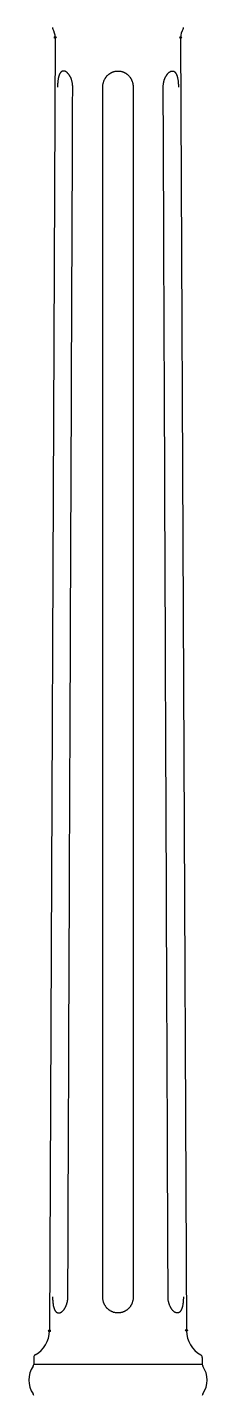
# Model space of a CAD drawing. Extents: x 0 to 113, y 2 to 353.
# Drawn here: x 39.2 to 51.7, y 89.5 to 184.4 of the extents above; entities that cross this region are included whole.
import ezdxf

# ---------------------------------------------------------------- set-up
doc = ezdxf.new("R2010")
doc.units = 0
doc.layers.add('LIVELLO_1', color=160, linetype='Continuous')

# ---------------------------------------------------------------- blocks, each defined once
blk = doc.blocks.new('AI9-BLK1')
at = {"layer": 'LIVELLO_1', "color": 7}
for p, q in [((-15.041, 6.266), (-15.447, -83.394)), ((-6.37, 6.266), (-5.961, -83.394)), ((-16.532, -85.228), (-16.532, -85.713)), ((-4.876, -85.228), (-4.876, -85.713)), ((-4.876, -85.713), (-16.532, -85.713))]:
    blk.add_line(p, q, dxfattribs=at)
for centre, major_axis, ratio in [((-15.042, 6.271), (0.0638, 0), 0.960978), ((-6.366, 6.266), (0.0639, 0), 0.961747), ((-15.446, -83.394), (-0.0004, -0.0648), 0.953436), ((-5.96, -83.352), (-0.0008, -0.0661), 0.964778)]:
    blk.add_ellipse(centre, major_axis=major_axis, ratio=ratio, dxfattribs=at)
for points in [[(-15.244, 6.966), (-15.244, 6.926), (-15.233, 6.89), (-15.214, 6.858)], [(-15.041, 6.266), (-15.04, 6.475), (-15.101, 6.679), (-15.214, 6.858)], [(-6.197, 6.858), (-6.311, 6.679), (-6.37, 6.475), (-6.37, 6.266)], [(-6.197, 6.858), (-6.175, 6.89), (-6.165, 6.926), (-6.165, 6.966)], [(-16.427, -85.048), (-15.827, -84.715), (-15.451, -84.083), (-15.447, -83.394)], [(-5.961, -83.394), (-5.956, -84.083), (-5.584, -84.715), (-4.982, -85.048)], [(-16.427, -85.048), (-16.491, -85.087), (-16.532, -85.153), (-16.532, -85.228)], [(-4.876, -85.228), (-4.876, -85.153), (-4.915, -85.087), (-4.982, -85.048)], [(-16.569, -85.831), (-16.97, -86.411), (-16.97, -87.181), (-16.569, -87.761)], [(-16.569, -85.831), (-16.543, -85.795), (-16.532, -85.756), (-16.532, -85.713)], [(-4.876, -85.713), (-4.876, -85.756), (-4.862, -85.795), (-4.839, -85.831)], [(-4.839, -87.761), (-4.435, -87.181), (-4.435, -86.411), (-4.839, -85.831)], [(-16.532, -87.879), (-16.532, -87.837), (-16.543, -87.794), (-16.569, -87.761)], [(-4.839, -87.761), (-4.862, -87.794), (-4.876, -87.837), (-4.876, -87.879)]]:
    blk.add_open_spline(points, degree=3, dxfattribs=at)
for points, knots in [([(-13.834, 2.83), (-13.837, 2.872), (-13.837, 2.915), (-13.841, 2.955), (-13.842, 2.991), (-13.846, 3.031), (-13.852, 3.066), (-13.856, 3.094), (-13.862, 3.122), (-13.867, 3.151), (-13.871, 3.18), (-13.88, 3.207), (-13.885, 3.235), (-13.89, 3.253), (-13.895, 3.273), (-13.9, 3.291), (-13.907, 3.31), (-13.912, 3.33), (-13.919, 3.348), (-13.927, 3.368), (-13.933, 3.386), (-13.938, 3.406), (-13.946, 3.424), (-13.951, 3.442), (-13.961, 3.466), (-13.97, 3.48), (-13.98, 3.499), (-13.988, 3.514), (-13.997, 3.537), (-14.004, 3.552), (-14.016, 3.57), (-14.022, 3.583), (-14.034, 3.598), (-14.045, 3.616), (-14.053, 3.631), (-14.063, 3.646), (-14.074, 3.66), (-14.082, 3.675), (-14.092, 3.689), (-14.1, 3.701), (-14.111, 3.713), (-14.121, 3.726), (-14.131, 3.739), (-14.139, 3.749), (-14.15, 3.762), (-14.162, 3.772), (-14.168, 3.782), (-14.181, 3.79), (-14.191, 3.8), (-14.201, 3.81), (-14.209, 3.82), (-14.22, 3.829), (-14.228, 3.835), (-14.238, 3.844), (-14.249, 3.852), (-14.257, 3.859), (-14.267, 3.864), (-14.277, 3.872), (-14.286, 3.877), (-14.296, 3.887), (-14.304, 3.892), (-14.314, 3.9), (-14.323, 3.902), (-14.336, 3.905), (-14.341, 3.91), (-14.351, 3.915), (-14.362, 3.918), (-14.371, 3.92), (-14.381, 3.923), (-14.389, 3.925), (-14.399, 3.932), (-14.409, 3.932), (-14.416, 3.933), (-14.427, 3.936), (-14.435, 3.936), (-14.442, 3.936), (-14.45, 3.938), (-14.461, 3.938), (-14.469, 3.938), (-14.469, 3.938), (-14.495, 3.938), (-14.495, 3.938), (-14.501, 3.936), (-14.511, 3.936), (-14.52, 3.933), (-14.526, 3.932), (-14.536, 3.932), (-14.544, 3.925), (-14.549, 3.923), (-14.559, 3.92), (-14.568, 3.918), (-14.574, 3.915), (-14.586, 3.91), (-14.591, 3.905), (-14.598, 3.902), (-14.607, 3.9), (-14.615, 3.892), (-14.62, 3.887), (-14.63, 3.877), (-14.635, 3.872), (-14.644, 3.864), (-14.652, 3.859), (-14.657, 3.854), (-14.662, 3.844), (-14.673, 3.835), (-14.678, 3.829), (-14.686, 3.82), (-14.691, 3.81), (-14.696, 3.804), (-14.705, 3.79), (-14.71, 3.782), (-14.719, 3.772), (-14.724, 3.762), (-14.732, 3.749), (-14.737, 3.739), (-14.743, 3.726), (-14.749, 3.713), (-14.756, 3.701), (-14.761, 3.684), (-14.766, 3.675), (-14.768, 3.66), (-14.78, 3.646), (-14.782, 3.631), (-14.787, 3.616), (-14.795, 3.598), (-14.798, 3.583), (-14.8, 3.57), (-14.805, 3.552), (-14.814, 3.537), (-14.817, 3.514), (-14.819, 3.499), (-14.824, 3.48), (-14.827, 3.466), (-14.832, 3.442), (-14.834, 3.424), (-14.837, 3.406), (-14.842, 3.386), (-14.847, 3.368), (-14.847, 3.348), (-14.851, 3.33), (-14.853, 3.31), (-14.86, 3.291), (-14.861, 3.273), (-14.865, 3.253), (-14.865, 3.235), (-14.866, 3.207), (-14.87, 3.18), (-14.875, 3.151), (-14.876, 3.122), (-14.876, 3.094), (-14.88, 3.066), (-14.883, 3.031), (-14.885, 2.991), (-14.885, 2.955), (-14.885, 2.955), (-14.885, 2.83), (-14.885, 2.83)], [0, 0, 0, 0, 1, 1, 1, 2, 2, 2, 3, 3, 3, 4, 4, 4, 5, 5, 5, 6, 6, 6, 7, 7, 7, 8, 8, 8, 9, 9, 9, 10, 10, 10, 11, 11, 11, 12, 12, 12, 13, 13, 13, 14, 14, 14, 15, 15, 15, 16, 16, 16, 17, 17, 17, 18, 18, 18, 19, 19, 19, 20, 20, 20, 21, 21, 21, 22, 22, 22, 23, 23, 23, 24, 24, 24, 25, 25, 25, 26, 26, 26, 27, 27, 27, 28, 28, 28, 29, 29, 29, 30, 30, 30, 31, 31, 31, 32, 32, 32, 33, 33, 33, 34, 34, 34, 35, 35, 35, 36, 36, 36, 37, 37, 37, 38, 38, 38, 39, 39, 39, 40, 40, 40, 41, 41, 41, 42, 42, 42, 43, 43, 43, 44, 44, 44, 45, 45, 45, 46, 46, 46, 47, 47, 47, 48, 48, 48, 49, 49, 49, 50, 50, 50, 51, 51, 51, 52, 52, 52, 52]), ([(-11.754, 2.83), (-11.754, 2.87), (-11.754, 2.91), (-11.749, 2.947), (-11.747, 2.985), (-11.742, 3.015), (-11.733, 3.051), (-11.728, 3.079), (-11.723, 3.102), (-11.715, 3.132), (-11.707, 3.156), (-11.699, 3.185), (-11.691, 3.21), (-11.686, 3.228), (-11.681, 3.245), (-11.673, 3.263), (-11.668, 3.281), (-11.657, 3.3), (-11.65, 3.315), (-11.64, 3.335), (-11.634, 3.353), (-11.621, 3.371), (-11.617, 3.386), (-11.603, 3.406), (-11.592, 3.424), (-11.582, 3.439), (-11.572, 3.457), (-11.561, 3.477), (-11.55, 3.494), (-11.54, 3.512), (-11.524, 3.524), (-11.511, 3.542), (-11.5, 3.557), (-11.487, 3.573), (-11.475, 3.588), (-11.464, 3.603), (-11.447, 3.618), (-11.433, 3.631), (-11.418, 3.646), (-11.404, 3.658), (-11.391, 3.675), (-11.378, 3.684), (-11.362, 3.698), (-11.347, 3.711), (-11.333, 3.721), (-11.32, 3.731), (-11.304, 3.742), (-11.287, 3.754), (-11.271, 3.764), (-11.257, 3.774), (-11.243, 3.785), (-11.224, 3.792), (-11.211, 3.804), (-11.195, 3.81), (-11.179, 3.82), (-11.163, 3.829), (-11.148, 3.835), (-11.135, 3.844), (-11.117, 3.849), (-11.103, 3.859), (-11.088, 3.862), (-11.073, 3.87), (-11.059, 3.875), (-11.044, 3.88), (-11.031, 3.887), (-11.014, 3.89), (-10.999, 3.895), (-10.98, 3.902), (-10.96, 3.908), (-10.937, 3.91), (-10.917, 3.918), (-10.895, 3.92), (-10.874, 3.923), (-10.85, 3.932), (-10.821, 3.933), (-10.795, 3.936), (-10.762, 3.938), (-10.734, 3.938), (-10.704, 3.938)], [0, 0, 0, 0, 1, 1, 1, 2, 2, 2, 3, 3, 3, 4, 4, 4, 5, 5, 5, 6, 6, 6, 7, 7, 7, 8, 8, 8, 9, 9, 9, 10, 10, 10, 11, 11, 11, 12, 12, 12, 13, 13, 13, 14, 14, 14, 15, 15, 15, 16, 16, 16, 17, 17, 17, 18, 18, 18, 19, 19, 19, 20, 20, 20, 21, 21, 21, 22, 22, 22, 23, 23, 23, 24, 24, 24, 25, 25, 25, 26, 26, 26, 26]), ([(-10.704, 3.938), (-10.675, 3.938), (-10.646, 3.938), (-10.615, 3.936), (-10.588, 3.933), (-10.56, 3.932), (-10.531, 3.923), (-10.513, 3.92), (-10.489, 3.918), (-10.471, 3.91), (-10.45, 3.908), (-10.428, 3.902), (-10.408, 3.895), (-10.394, 3.892), (-10.377, 3.887), (-10.367, 3.88), (-10.348, 3.875), (-10.338, 3.87), (-10.319, 3.862), (-10.306, 3.859), (-10.291, 3.849), (-10.275, 3.844), (-10.258, 3.835), (-10.243, 3.83), (-10.23, 3.82), (-10.214, 3.81), (-10.197, 3.804), (-10.182, 3.792), (-10.165, 3.785), (-10.153, 3.777), (-10.136, 3.764), (-10.123, 3.756), (-10.107, 3.746), (-10.092, 3.731), (-10.079, 3.724), (-10.063, 3.711), (-10.05, 3.701), (-10.032, 3.684), (-10.017, 3.675), (-10.004, 3.66), (-9.99, 3.646), (-9.975, 3.631), (-9.964, 3.618), (-9.948, 3.603), (-9.936, 3.588), (-9.922, 3.573), (-9.909, 3.557), (-9.894, 3.542), (-9.885, 3.524), (-9.871, 3.512), (-9.857, 3.494), (-9.847, 3.477), (-9.837, 3.462), (-9.823, 3.439), (-9.815, 3.424), (-9.805, 3.406), (-9.792, 3.386), (-9.786, 3.371), (-9.773, 3.353), (-9.766, 3.335), (-9.759, 3.315), (-9.749, 3.3), (-9.744, 3.281), (-9.734, 3.263), (-9.729, 3.245), (-9.721, 3.228), (-9.715, 3.21), (-9.706, 3.185), (-9.698, 3.156), (-9.693, 3.132), (-9.686, 3.102), (-9.677, 3.079), (-9.674, 3.051), (-9.667, 3.018), (-9.662, 2.985), (-9.659, 2.947), (-9.654, 2.91), (-9.654, 2.87), (-9.654, 2.83)], [0, 0, 0, 0, 1, 1, 1, 2, 2, 2, 3, 3, 3, 4, 4, 4, 5, 5, 5, 6, 6, 6, 7, 7, 7, 8, 8, 8, 9, 9, 9, 10, 10, 10, 11, 11, 11, 12, 12, 12, 13, 13, 13, 14, 14, 14, 15, 15, 15, 16, 16, 16, 17, 17, 17, 18, 18, 18, 19, 19, 19, 20, 20, 20, 21, 21, 21, 22, 22, 22, 23, 23, 23, 24, 24, 24, 25, 25, 25, 26, 26, 26, 26]), ([(-7.571, 2.83), (-7.571, 2.872), (-7.571, 2.915), (-7.566, 2.957), (-7.566, 2.991), (-7.56, 3.031), (-7.555, 3.069), (-7.552, 3.094), (-7.547, 3.127), (-7.54, 3.151), (-7.537, 3.18), (-7.529, 3.21), (-7.523, 3.235), (-7.516, 3.258), (-7.513, 3.277), (-7.508, 3.295), (-7.499, 3.313), (-7.498, 3.331), (-7.489, 3.348), (-7.48, 3.368), (-7.476, 3.386), (-7.467, 3.406), (-7.461, 3.424), (-7.451, 3.442), (-7.443, 3.466), (-7.436, 3.484), (-7.428, 3.499), (-7.419, 3.517), (-7.412, 3.537), (-7.401, 3.552), (-7.394, 3.57), (-7.382, 3.583), (-7.372, 3.598), (-7.367, 3.616), (-7.354, 3.631), (-7.348, 3.646), (-7.334, 3.66), (-7.328, 3.675), (-7.316, 3.689), (-7.309, 3.701), (-7.296, 3.713), (-7.287, 3.726), (-7.276, 3.739), (-7.268, 3.749), (-7.258, 3.762), (-7.248, 3.772), (-7.239, 3.782), (-7.226, 3.79), (-7.221, 3.8), (-7.207, 3.81), (-7.2, 3.82), (-7.189, 3.829), (-7.179, 3.835), (-7.17, 3.844), (-7.16, 3.852), (-7.15, 3.859), (-7.141, 3.864), (-7.13, 3.872), (-7.122, 3.877), (-7.112, 3.887), (-7.102, 3.892), (-7.093, 3.9), (-7.085, 3.902), (-7.075, 3.905), (-7.064, 3.908), (-7.056, 3.915), (-7.046, 3.918), (-7.038, 3.92), (-7.027, 3.923), (-7.019, 3.925), (-7.014, 3.932), (-7, 3.932), (-6.993, 3.933), (-6.985, 3.936), (-6.975, 3.936), (-6.966, 3.936), (-6.957, 3.938), (-6.947, 3.938), (-6.939, 3.938), (-6.939, 3.938), (-6.913, 3.938), (-6.913, 3.938), (-6.903, 3.936), (-6.897, 3.936), (-6.89, 3.933), (-6.881, 3.932), (-6.871, 3.932), (-6.863, 3.925), (-6.855, 3.923), (-6.844, 3.92), (-6.839, 3.918), (-6.83, 3.915), (-6.824, 3.91), (-6.815, 3.905), (-6.806, 3.902), (-6.801, 3.9), (-6.795, 3.892), (-6.786, 3.887), (-6.777, 3.877), (-6.772, 3.872), (-6.764, 3.864), (-6.758, 3.859), (-6.749, 3.852), (-6.743, 3.844), (-6.735, 3.835), (-6.727, 3.829), (-6.725, 3.82), (-6.715, 3.81), (-6.709, 3.8), (-6.706, 3.79), (-6.696, 3.782), (-6.691, 3.772), (-6.685, 3.762), (-6.678, 3.749), (-6.672, 3.739), (-6.667, 3.726), (-6.66, 3.713), (-6.654, 3.701), (-6.649, 3.684), (-6.644, 3.675), (-6.636, 3.66), (-6.631, 3.646), (-6.626, 3.631), (-6.618, 3.616), (-6.613, 3.598), (-6.612, 3.583), (-6.606, 3.57), (-6.599, 3.552), (-6.594, 3.537), (-6.593, 3.514), (-6.589, 3.499), (-6.584, 3.48), (-6.583, 3.462), (-6.576, 3.442), (-6.574, 3.424), (-6.568, 3.406), (-6.565, 3.386), (-6.563, 3.368), (-6.555, 3.348), (-6.555, 3.33), (-6.552, 3.31), (-6.55, 3.291), (-6.547, 3.273), (-6.547, 3.253), (-6.542, 3.233), (-6.54, 3.207), (-6.537, 3.18), (-6.533, 3.151), (-6.531, 3.122), (-6.531, 3.094), (-6.528, 3.066), (-6.526, 3.031), (-6.523, 2.991), (-6.523, 2.955), (-6.523, 2.915), (-6.521, 2.872), (-6.518, 2.83)], [0, 0, 0, 0, 1, 1, 1, 2, 2, 2, 3, 3, 3, 4, 4, 4, 5, 5, 5, 6, 6, 6, 7, 7, 7, 8, 8, 8, 9, 9, 9, 10, 10, 10, 11, 11, 11, 12, 12, 12, 13, 13, 13, 14, 14, 14, 15, 15, 15, 16, 16, 16, 17, 17, 17, 18, 18, 18, 19, 19, 19, 20, 20, 20, 21, 21, 21, 22, 22, 22, 23, 23, 23, 24, 24, 24, 25, 25, 25, 26, 26, 26, 27, 27, 27, 28, 28, 28, 29, 29, 29, 30, 30, 30, 31, 31, 31, 32, 32, 32, 33, 33, 33, 34, 34, 34, 35, 35, 35, 36, 36, 36, 37, 37, 37, 38, 38, 38, 39, 39, 39, 40, 40, 40, 41, 41, 41, 42, 42, 42, 43, 43, 43, 44, 44, 44, 45, 45, 45, 46, 46, 46, 47, 47, 47, 48, 48, 48, 49, 49, 49, 50, 50, 50, 51, 51, 51, 52, 52, 52, 52]), ([(-14.172, -81.041), (-14.113, -67.062), (-14.063, -53.086), (-14.004, -39.107), (-13.949, -25.126), (-13.89, -11.149), (-13.834, 2.83)], [0, 0, 0, 0, 1, 1, 1, 2, 2, 2, 2]), ([(-11.757, -81.041), (-11.757, -81.041), (-11.757, -39.107), (-11.757, -39.107), (-11.754, -25.126), (-11.754, -11.149), (-11.754, 2.83)], [0, 0, 0, 0, 1, 1, 1, 2, 2, 2, 2]), ([(-9.654, 2.83), (-9.651, -11.149), (-9.651, -25.126), (-9.651, -39.107), (-9.651, -53.086), (-9.651, -67.062), (-9.649, -81.041)], [0, 0, 0, 0, 1, 1, 1, 2, 2, 2, 2]), ([(-7.236, -81.041), (-7.292, -67.062), (-7.348, -53.086), (-7.404, -39.107), (-7.461, -25.126), (-7.516, -11.149), (-7.571, 2.83)], [0, 0, 0, 0, 1, 1, 1, 2, 2, 2, 2]), ([(-15.228, -81.041), (-15.228, -81.084), (-15.228, -81.124), (-15.223, -81.164), (-15.223, -81.203), (-15.223, -81.24), (-15.219, -81.275), (-15.219, -81.308), (-15.218, -81.333), (-15.214, -81.366), (-15.214, -81.392), (-15.209, -81.417), (-15.204, -81.447), (-15.204, -81.465), (-15.2, -81.484), (-15.199, -81.502), (-15.199, -81.525), (-15.192, -81.543), (-15.19, -81.562), (-15.187, -81.58), (-15.185, -81.598), (-15.182, -81.619), (-15.18, -81.638), (-15.174, -81.658), (-15.172, -81.676), (-15.167, -81.691), (-15.161, -81.709), (-15.156, -81.726), (-15.153, -81.744), (-15.148, -81.76), (-15.143, -81.776), (-15.138, -81.792), (-15.133, -81.809), (-15.126, -81.822), (-15.124, -81.837), (-15.116, -81.852), (-15.114, -81.87), (-15.106, -81.883), (-15.102, -81.895), (-15.095, -81.908), (-15.088, -81.918), (-15.083, -81.933), (-15.077, -81.946), (-15.072, -81.956), (-15.065, -81.968), (-15.058, -81.978), (-15.054, -81.988), (-15.046, -81.999), (-15.04, -82.011), (-15.031, -82.017), (-15.026, -82.026), (-15.02, -82.034), (-15.012, -82.041), (-15.007, -82.053), (-14.997, -82.062), (-14.988, -82.064), (-14.983, -82.072), (-14.978, -82.082), (-14.968, -82.087), (-14.962, -82.092), (-14.955, -82.1), (-14.949, -82.106), (-14.941, -82.11), (-14.931, -82.114), (-14.926, -82.12), (-14.913, -82.124), (-14.907, -82.125), (-14.899, -82.129), (-14.894, -82.133), (-14.883, -82.133), (-14.875, -82.139), (-14.866, -82.139), (-14.86, -82.143), (-14.847, -82.143), (-14.837, -82.145), (-14.832, -82.145), (-14.824, -82.145), (-14.817, -82.15), (-14.805, -82.15), (-14.798, -82.15), (-14.79, -82.145), (-14.78, -82.145), (-14.768, -82.145), (-14.763, -82.143), (-14.753, -82.143), (-14.743, -82.139), (-14.737, -82.139), (-14.724, -82.133), (-14.719, -82.133), (-14.709, -82.129), (-14.696, -82.125), (-14.69, -82.124), (-14.678, -82.119), (-14.667, -82.114), (-14.659, -82.107), (-14.652, -82.106), (-14.641, -82.097), (-14.63, -82.092), (-14.62, -82.087), (-14.612, -82.082), (-14.602, -82.072), (-14.593, -82.064), (-14.579, -82.059), (-14.574, -82.049), (-14.562, -82.041), (-14.554, -82.034), (-14.544, -82.026), (-14.532, -82.017), (-14.525, -82.008), (-14.513, -81.996), (-14.506, -81.988), (-14.495, -81.974), (-14.484, -81.964), (-14.474, -81.956), (-14.466, -81.945), (-14.452, -81.931), (-14.447, -81.916), (-14.435, -81.908), (-14.429, -81.893), (-14.416, -81.88), (-14.409, -81.867), (-14.399, -81.852), (-14.389, -81.837), (-14.381, -81.822), (-14.371, -81.805), (-14.362, -81.792), (-14.351, -81.776), (-14.341, -81.76), (-14.336, -81.744), (-14.325, -81.726), (-14.318, -81.709), (-14.309, -81.691), (-14.301, -81.673), (-14.294, -81.658), (-14.286, -81.638), (-14.277, -81.619), (-14.27, -81.598), (-14.267, -81.58), (-14.257, -81.562), (-14.252, -81.543), (-14.246, -81.525), (-14.238, -81.502), (-14.234, -81.484), (-14.228, -81.465), (-14.223, -81.447), (-14.22, -81.417), (-14.211, -81.392), (-14.204, -81.366), (-14.201, -81.336), (-14.192, -81.308), (-14.191, -81.276), (-14.186, -81.24), (-14.181, -81.203), (-14.177, -81.167), (-14.172, -81.124), (-14.172, -81.084), (-14.172, -81.041)], [0, 0, 0, 0, 1, 1, 1, 2, 2, 2, 3, 3, 3, 4, 4, 4, 5, 5, 5, 6, 6, 6, 7, 7, 7, 8, 8, 8, 9, 9, 9, 10, 10, 10, 11, 11, 11, 12, 12, 12, 13, 13, 13, 14, 14, 14, 15, 15, 15, 16, 16, 16, 17, 17, 17, 18, 18, 18, 19, 19, 19, 20, 20, 20, 21, 21, 21, 22, 22, 22, 23, 23, 23, 24, 24, 24, 25, 25, 25, 26, 26, 26, 27, 27, 27, 28, 28, 28, 29, 29, 29, 30, 30, 30, 31, 31, 31, 32, 32, 32, 33, 33, 33, 34, 34, 34, 35, 35, 35, 36, 36, 36, 37, 37, 37, 38, 38, 38, 39, 39, 39, 40, 40, 40, 41, 41, 41, 42, 42, 42, 43, 43, 43, 44, 44, 44, 45, 45, 45, 46, 46, 46, 47, 47, 47, 48, 48, 48, 49, 49, 49, 50, 50, 50, 51, 51, 51, 52, 52, 52, 52]), ([(-10.704, -82.15), (-10.734, -82.145), (-10.762, -82.145), (-10.795, -82.143), (-10.821, -82.143), (-10.85, -82.139), (-10.879, -82.133), (-10.899, -82.129), (-10.923, -82.124), (-10.942, -82.12), (-10.965, -82.114), (-10.983, -82.107), (-11.002, -82.106), (-11.017, -82.097), (-11.033, -82.092), (-11.049, -82.089), (-11.063, -82.082), (-11.078, -82.077), (-11.092, -82.072), (-11.107, -82.064), (-11.121, -82.057), (-11.136, -82.049), (-11.155, -82.041), (-11.168, -82.036), (-11.184, -82.026), (-11.2, -82.017), (-11.216, -82.011), (-11.233, -82.003), (-11.245, -81.991), (-11.262, -81.983), (-11.275, -81.973), (-11.291, -81.961), (-11.304, -81.951), (-11.32, -81.945), (-11.333, -81.931), (-11.349, -81.916), (-11.365, -81.908), (-11.378, -81.895), (-11.391, -81.883), (-11.408, -81.87), (-11.422, -81.855), (-11.433, -81.84), (-11.447, -81.829), (-11.464, -81.817), (-11.475, -81.8), (-11.487, -81.784), (-11.5, -81.767), (-11.513, -81.756), (-11.527, -81.739), (-11.54, -81.721), (-11.55, -81.704), (-11.561, -81.686), (-11.572, -81.673), (-11.584, -81.654), (-11.597, -81.638), (-11.607, -81.619), (-11.617, -81.598), (-11.626, -81.58), (-11.635, -81.563), (-11.644, -81.545), (-11.654, -81.527), (-11.659, -81.512), (-11.67, -81.492), (-11.676, -81.477), (-11.686, -81.455), (-11.688, -81.437), (-11.696, -81.417), (-11.705, -81.394), (-11.712, -81.368), (-11.718, -81.338), (-11.725, -81.318), (-11.733, -81.288), (-11.739, -81.258), (-11.747, -81.228), (-11.749, -81.19), (-11.754, -81.159), (-11.757, -81.119), (-11.757, -81.078), (-11.757, -81.041)], [0, 0, 0, 0, 1, 1, 1, 2, 2, 2, 3, 3, 3, 4, 4, 4, 5, 5, 5, 6, 6, 6, 7, 7, 7, 8, 8, 8, 9, 9, 9, 10, 10, 10, 11, 11, 11, 12, 12, 12, 13, 13, 13, 14, 14, 14, 15, 15, 15, 16, 16, 16, 17, 17, 17, 18, 18, 18, 19, 19, 19, 20, 20, 20, 21, 21, 21, 22, 22, 22, 23, 23, 23, 24, 24, 24, 25, 25, 25, 26, 26, 26, 26]), ([(-9.649, -81.041), (-9.651, -81.078), (-9.651, -81.119), (-9.654, -81.159), (-9.659, -81.192), (-9.662, -81.228), (-9.669, -81.262), (-9.674, -81.288), (-9.682, -81.318), (-9.691, -81.341), (-9.696, -81.368), (-9.705, -81.394), (-9.711, -81.421), (-9.716, -81.441), (-9.726, -81.455), (-9.73, -81.477), (-9.74, -81.494), (-9.747, -81.512), (-9.754, -81.53), (-9.763, -81.545), (-9.773, -81.563), (-9.781, -81.583), (-9.792, -81.605), (-9.802, -81.619), (-9.813, -81.638), (-9.823, -81.654), (-9.837, -81.673), (-9.847, -81.689), (-9.857, -81.704), (-9.871, -81.721), (-9.881, -81.739), (-9.894, -81.756), (-9.909, -81.77), (-9.922, -81.784), (-9.936, -81.8), (-9.948, -81.817), (-9.961, -81.832), (-9.975, -81.84), (-9.988, -81.855), (-10.001, -81.87), (-10.017, -81.883), (-10.031, -81.895), (-10.045, -81.908), (-10.06, -81.916), (-10.075, -81.931), (-10.089, -81.945), (-10.105, -81.951), (-10.116, -81.961), (-10.134, -81.973), (-10.148, -81.983), (-10.163, -81.991), (-10.178, -82.003), (-10.195, -82.011), (-10.21, -82.017), (-10.225, -82.026), (-10.239, -82.036), (-10.257, -82.041), (-10.272, -82.049), (-10.288, -82.057), (-10.301, -82.064), (-10.317, -82.072), (-10.33, -82.077), (-10.343, -82.082), (-10.36, -82.089), (-10.375, -82.092), (-10.389, -82.097), (-10.404, -82.106), (-10.426, -82.107), (-10.445, -82.114), (-10.466, -82.12), (-10.487, -82.124), (-10.511, -82.129), (-10.531, -82.133), (-10.559, -82.139), (-10.584, -82.143), (-10.615, -82.143), (-10.646, -82.145), (-10.675, -82.145), (-10.704, -82.15)], [0, 0, 0, 0, 1, 1, 1, 2, 2, 2, 3, 3, 3, 4, 4, 4, 5, 5, 5, 6, 6, 6, 7, 7, 7, 8, 8, 8, 9, 9, 9, 10, 10, 10, 11, 11, 11, 12, 12, 12, 13, 13, 13, 14, 14, 14, 15, 15, 15, 16, 16, 16, 17, 17, 17, 18, 18, 18, 19, 19, 19, 20, 20, 20, 21, 21, 21, 22, 22, 22, 23, 23, 23, 24, 24, 24, 25, 25, 25, 26, 26, 26, 26]), ([(-6.181, -81.041), (-6.181, -81.041), (-6.181, -81.164), (-6.181, -81.164), (-6.184, -81.203), (-6.184, -81.238), (-6.187, -81.275), (-6.187, -81.308), (-6.192, -81.333), (-6.194, -81.362), (-6.197, -81.392), (-6.2, -81.417), (-6.2, -81.447), (-6.202, -81.465), (-6.207, -81.484), (-6.21, -81.502), (-6.21, -81.525), (-6.215, -81.543), (-6.219, -81.562), (-6.219, -81.58), (-6.224, -81.598), (-6.226, -81.615), (-6.229, -81.635), (-6.234, -81.654), (-6.236, -81.673), (-6.243, -81.691), (-6.244, -81.709), (-6.248, -81.726), (-6.255, -81.742), (-6.26, -81.76), (-6.263, -81.776), (-6.268, -81.792), (-6.273, -81.805), (-6.282, -81.822), (-6.285, -81.837), (-6.291, -81.852), (-6.296, -81.87), (-6.301, -81.88), (-6.306, -81.895), (-6.311, -81.908), (-6.319, -81.916), (-6.325, -81.933), (-6.33, -81.946), (-6.335, -81.956), (-6.343, -81.964), (-6.348, -81.974), (-6.353, -81.988), (-6.362, -81.999), (-6.37, -82.011), (-6.375, -82.017), (-6.38, -82.026), (-6.387, -82.034), (-6.396, -82.041), (-6.404, -82.053), (-6.409, -82.059), (-6.418, -82.064), (-6.423, -82.072), (-6.43, -82.082), (-6.438, -82.087), (-6.447, -82.092), (-6.455, -82.1), (-6.46, -82.106), (-6.467, -82.107), (-6.476, -82.114), (-6.486, -82.12), (-6.491, -82.124), (-6.499, -82.125), (-6.508, -82.129), (-6.515, -82.133), (-6.523, -82.133), (-6.533, -82.139), (-6.542, -82.139), (-6.55, -82.143), (-6.555, -82.143), (-6.565, -82.145), (-6.576, -82.145), (-6.584, -82.145), (-6.593, -82.15), (-6.603, -82.15), (-6.612, -82.15), (-6.618, -82.145), (-6.626, -82.145), (-6.636, -82.145), (-6.649, -82.143), (-6.654, -82.143), (-6.667, -82.139), (-6.672, -82.139), (-6.685, -82.133), (-6.693, -82.133), (-6.698, -82.129), (-6.711, -82.125), (-6.72, -82.124), (-6.73, -82.119), (-6.738, -82.114), (-6.749, -82.107), (-6.758, -82.106), (-6.767, -82.097), (-6.777, -82.092), (-6.786, -82.087), (-6.796, -82.082), (-6.806, -82.072), (-6.815, -82.064), (-6.825, -82.059), (-6.837, -82.053), (-6.844, -82.041), (-6.855, -82.034), (-6.866, -82.026), (-6.873, -82.017), (-6.884, -82.008), (-6.892, -81.996), (-6.903, -81.988), (-6.91, -81.974), (-6.923, -81.964), (-6.932, -81.956), (-6.942, -81.946), (-6.952, -81.933), (-6.962, -81.916), (-6.971, -81.908), (-6.981, -81.893), (-6.99, -81.88), (-7, -81.87), (-7.007, -81.852), (-7.019, -81.837), (-7.027, -81.822), (-7.036, -81.805), (-7.046, -81.792), (-7.054, -81.776), (-7.064, -81.76), (-7.075, -81.744), (-7.08, -81.726), (-7.092, -81.709), (-7.097, -81.691), (-7.104, -81.673), (-7.116, -81.658), (-7.122, -81.638), (-7.13, -81.619), (-7.134, -81.598), (-7.145, -81.58), (-7.15, -81.562), (-7.158, -81.543), (-7.163, -81.525), (-7.168, -81.502), (-7.174, -81.484), (-7.179, -81.465), (-7.182, -81.447), (-7.192, -81.417), (-7.197, -81.392), (-7.202, -81.366), (-7.207, -81.336), (-7.211, -81.308), (-7.221, -81.276), (-7.224, -81.24), (-7.226, -81.203), (-7.231, -81.167), (-7.234, -81.124), (-7.236, -81.084), (-7.236, -81.041)], [0, 0, 0, 0, 1, 1, 1, 2, 2, 2, 3, 3, 3, 4, 4, 4, 5, 5, 5, 6, 6, 6, 7, 7, 7, 8, 8, 8, 9, 9, 9, 10, 10, 10, 11, 11, 11, 12, 12, 12, 13, 13, 13, 14, 14, 14, 15, 15, 15, 16, 16, 16, 17, 17, 17, 18, 18, 18, 19, 19, 19, 20, 20, 20, 21, 21, 21, 22, 22, 22, 23, 23, 23, 24, 24, 24, 25, 25, 25, 26, 26, 26, 27, 27, 27, 28, 28, 28, 29, 29, 29, 30, 30, 30, 31, 31, 31, 32, 32, 32, 33, 33, 33, 34, 34, 34, 35, 35, 35, 36, 36, 36, 37, 37, 37, 38, 38, 38, 39, 39, 39, 40, 40, 40, 41, 41, 41, 42, 42, 42, 43, 43, 43, 44, 44, 44, 45, 45, 45, 46, 46, 46, 47, 47, 47, 48, 48, 48, 49, 49, 49, 50, 50, 50, 51, 51, 51, 52, 52, 52, 52])]:
    blk.add_open_spline(points, degree=3, knots=knots, dxfattribs=at)

msp = doc.modelspace()

# ---------------------------------------------------------------- block references
at = {"layer": 'LIVELLO_1', "color": 7}
msp.add_blockref('AI9-BLK1', (56.180206, 177.390723), dxfattribs=at)

doc.saveas('drawing.dxf')
